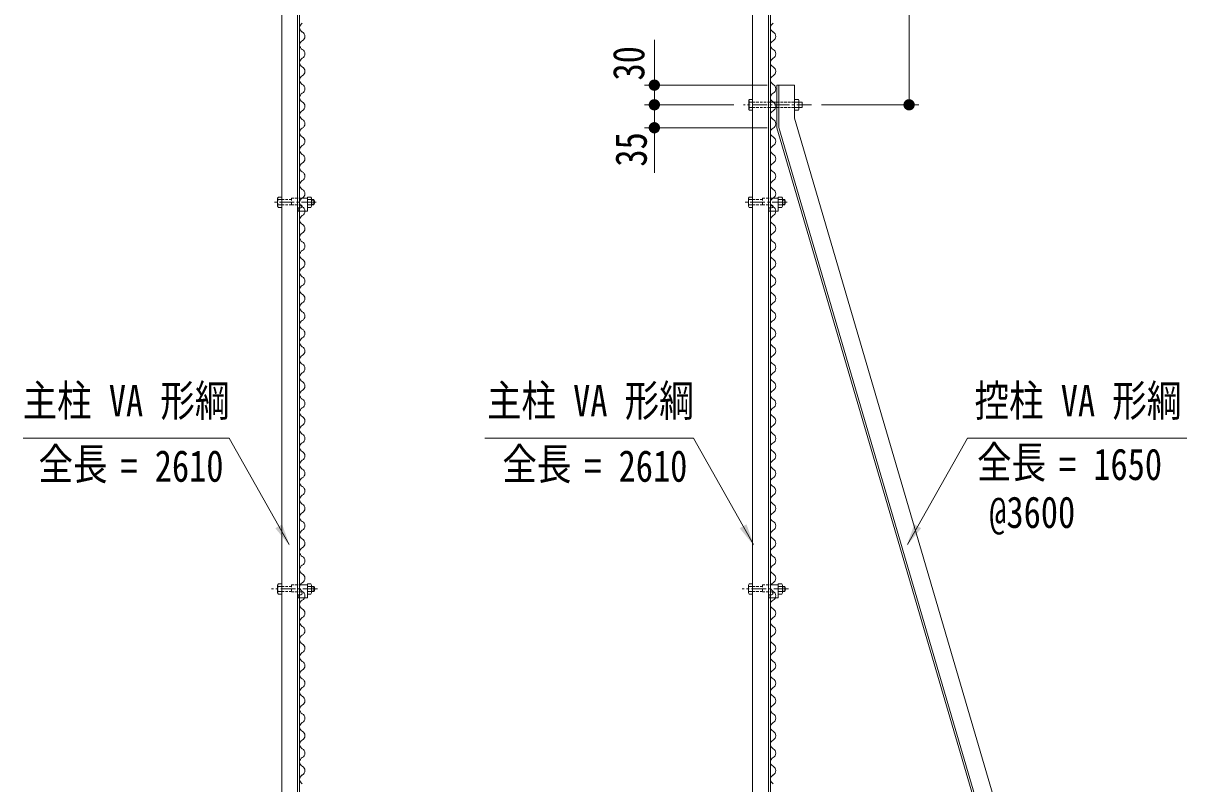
# Model space of a CAD drawing. Units: millimetres, scale not verified. Extents: x -4455 to 4455, y -3150 to 3150.
# Drawn here: x -381 to 1393, y 171 to 1331 of the extents above; entities that cross this region are included whole.
import ezdxf
from ezdxf.enums import TextEntityAlignment as Align

# ---------------------------------------------------------------- set-up
doc = ezdxf.new("R2010")
doc.units = ezdxf.units.MM
doc.header["$LTSCALE"] = 30
doc.linetypes.add('USER1', pattern=[1.125, 0.75, -0.125, 0.125, -0.125])
doc.linetypes.add('USER3', pattern=[0.1875, 0.125, -0.0625])
for name, color, linetype, lineweight in [('0-0_D-STR-TXT', 3, 'Continuous', 13), ('0-1_D-BMK', 2, 'USER1', 13), ('0-3_D-STR1', 1, 'Continuous', 18), ('0-6_D-STR3', 3, 'Continuous', 13), ('0-8_D-STR2', 2, 'Continuous', 13), ('0-9_D-STR-DIM', 1, 'Continuous', 18), ('0-A_SUNPOU', 1, 'Continuous', 18), ('1-1_7詳細', 3, 'Continuous', 18)]:
    doc.layers.add(name, color=color, linetype=linetype, lineweight=lineweight)
doc.styles.add('ＭＳ ゴシック', font='')
doc.styles.get('ＭＳ ゴシック').set_extended_font_data('MS Gothic')

# ---------------------------------------------------------------- blocks, each defined once
blk = doc.blocks.new('M1')
at = {"layer": '0-A_SUNPOU'}
blk.add_line((-7.5, 0), (-57.86, 0), dxfattribs=at)
for points in [[(0, 0), (-7.5, 0), (-7.44, 0.94)], [(0, 0), (-7.44, -0.94), (-7.5, 0)], [(0, 0), (-7.44, 0.94), (-7.26, 1.87)], [(0, 0), (-7.26, -1.87), (-7.44, -0.94)], [(0, 0), (-7.26, 1.87), (-6.97, 2.76)], [(0, 0), (-6.97, -2.76), (-7.26, -1.87)], [(0, 0), (-6.97, 2.76), (-6.57, 3.61)], [(0, 0), (-6.57, -3.61), (-6.97, -2.76)], [(0, 0), (-6.57, 3.61), (-6.07, 4.41)], [(0, 0), (-6.07, -4.41), (-6.57, -3.61)], [(0, 0), (-6.07, 4.41), (-5.47, 5.13)], [(0, 0), (-5.47, -5.13), (-6.07, -4.41)], [(0, 0), (-5.47, 5.13), (-4.78, 5.78)], [(0, 0), (-4.78, -5.78), (-5.47, -5.13)], [(0, 0), (-4.78, 5.78), (-4.02, 6.33)], [(0, 0), (-4.02, -6.33), (-4.78, -5.78)], [(0, 0), (-4.02, 6.33), (-3.19, 6.79)], [(0, 0), (-3.19, -6.79), (-4.02, -6.33)], [(0, 0), (-3.19, 6.79), (-2.32, 7.13)], [(0, 0), (-2.32, -7.13), (-3.19, -6.79)], [(0, 0), (-2.32, 7.13), (-1.41, 7.37)], [(0, 0), (-1.41, -7.37), (-2.32, -7.13)], [(0, 0), (-1.41, 7.37), (-0.47, 7.49)], [(0, 0), (-0.47, -7.49), (-1.41, -7.37)], [(0, 0), (-0.47, 7.49), (0.47, 7.49)], [(0, 0), (0.47, -7.49), (-0.47, -7.49)], [(0, 0), (0.47, 7.49), (1.41, 7.37)], [(0, 0), (1.41, 7.37), (2.32, 7.13)], [(0, 0), (2.32, 7.13), (3.19, 6.79)], [(0, 0), (3.19, 6.79), (4.02, 6.33)], [(0, 0), (4.02, 6.33), (4.78, 5.78)], [(0, 0), (4.78, 5.78), (5.47, 5.13)], [(0, 0), (5.47, 5.13), (6.07, 4.41)], [(0, 0), (6.07, 4.41), (6.57, 3.61)], [(0, 0), (6.57, 3.61), (6.97, 2.76)], [(0, 0), (6.97, 2.76), (7.26, 1.87)], [(0, 0), (7.26, 1.87), (7.44, 0.94)], [(0, 0), (7.44, 0.94), (7.5, 0)], [(0, 0), (1.41, -7.37), (0.47, -7.49)], [(0, 0), (2.32, -7.13), (1.41, -7.37)], [(0, 0), (3.19, -6.79), (2.32, -7.13)], [(0, 0), (4.02, -6.33), (3.19, -6.79)], [(0, 0), (4.78, -5.78), (4.02, -6.33)], [(0, 0), (5.47, -5.13), (4.78, -5.78)], [(0, 0), (6.07, -4.41), (5.47, -5.13)], [(0, 0), (6.57, -3.61), (6.07, -4.41)], [(0, 0), (6.97, -2.76), (6.57, -3.61)], [(0, 0), (7.26, -1.87), (6.97, -2.76)], [(0, 0), (7.44, -0.94), (7.26, -1.87)], [(0, 0), (7.5, 0), (7.44, -0.94)]]:
    blk.add_solid(points, dxfattribs=at)

msp = doc.modelspace()

# ---------------------------------------------------------------- linework, layer by layer
at = {"layer": '0-0_D-STR-TXT'}
for points in [[(-381.05, 698.43), (-67.19, 698.43), (24.27, 536.08)], [(322.49, 698.43), (640.77, 698.43), (732.23, 536.08)], [(1392.86, 698.43), (1058.38, 698.43), (966.91, 536.08)]]:
    msp.add_lwpolyline(points, dxfattribs=at)
for points in [[(25.4, 534.07), (3.25, 561.19), (13.69, 567.07)], [(733.36, 534.07), (711.21, 561.19), (721.65, 567.07)], [(965.78, 534.07), (977.5, 567.07), (987.94, 561.19)]]:
    msp.add_solid(points, dxfattribs=at)
at = {"layer": '0-1_D-BMK'}
for p, q in [((820.81, 1207.01), (717.11, 1207.01)), ((65.65, 1058.44), (1.08, 1058.44)), ((783.49, 1058.44), (718.92, 1058.44)), ((67.78, 468.44), (-2.71, 468.44)), ((785.62, 468.44), (715.13, 468.44))]:
    msp.add_line(p, q, dxfattribs=at)
at = {"layer": '0-3_D-STR1'}
for p, q in [((13.16, 1707.99), (13.16, -457.99)), ((731, 1707.99), (731, -457.99)), ((37.16, 1702.67), (37.16, -457.99)), ((40.16, 1702.01), (40.16, -157.99)), ((755, 1702.67), (755, -457.99)), ((758, 1702.01), (758, -457.99)), ((795, 1237.01), (768, 1237.01)), ((768, 1237.01), (768, 1172.01)), ((771, 1237.01), (771, 1172.44)), ((795, 1237.01), (795, 1186.55)), ((768, 1172.01), (1158, -157.99)), ((771, 1172.44), (1161, -157.56)), ((795, 1186.55), (1185, -143.45))]:
    msp.add_line(p, q, dxfattribs=at)
at = {"layer": '0-6_D-STR3'}
for p, q in [((725.4, 1213.94), (726.02, 1215.01)), ((725.4, 1200.08), (725.4, 1213.94)), ((731, 1215.01), (726.02, 1215.01)), ((731, 1211.01), (726.02, 1211.01)), ((731, 1199.01), (731, 1215.01)), ((758, 1211.01), (768, 1211.01)), ((795, 1199.01), (795, 1215.01)), ((795, 1215.01), (800.78, 1215.01)), ((795, 1211.01), (800.78, 1211.01)), ((801.4, 1213.94), (800.78, 1215.01)), ((801.4, 1200.08), (801.4, 1213.94)), ((806.47, 1211.01), (801.4, 1211.01)), ((806.47, 1203.01), (806.47, 1211.01)), ((725.4, 1200.08), (726.02, 1199.01)), ((731, 1203.01), (726.02, 1203.01)), ((731, 1199.01), (726.02, 1199.01)), ((758, 1203.01), (768, 1203.01)), ((795, 1203.01), (800.78, 1203.01)), ((795, 1199.01), (800.78, 1199.01)), ((801.4, 1200.08), (800.78, 1199.01)), ((806.47, 1203.01), (801.4, 1203.01)), ((6.76, 1064.36), (7.87, 1066.28)), ((6.76, 1052.52), (6.76, 1064.36)), ((7.87, 1066.28), (13.16, 1066.28)), ((13.16, 1050.6), (13.16, 1066.28)), ((40.16, 1064.76), (52.23, 1064.76)), ((52.23, 1050.6), (52.23, 1066.28)), ((52.23, 1064.76), (52.23, 1044.76)), ((58.63, 1052.52), (58.63, 1064.36)), ((724.6, 1064.36), (725.71, 1066.28)), ((724.6, 1052.52), (724.6, 1064.36)), ((725.71, 1066.28), (731, 1066.28)), ((731, 1050.6), (731, 1066.28)), ((758, 1064.76), (770.07, 1064.76)), ((770.07, 1050.6), (770.07, 1066.28)), ((770.07, 1064.76), (770.07, 1044.76)), ((776.47, 1052.52), (776.47, 1064.36)), ((6.76, 1052.52), (7.87, 1050.6)), ((7.44, 1062.44), (13.16, 1062.44)), ((7.44, 1054.44), (13.16, 1054.44)), ((7.87, 1050.6), (13.16, 1050.6)), ((38.03, 1049.76), (41.98, 1049.76)), ((40.16, 1054.26), (41.98, 1054.26)), ((57.94, 1062.44), (52.23, 1062.44)), ((57.94, 1054.44), (52.23, 1054.44)), ((57.52, 1050.6), (52.23, 1050.6)), ((58.63, 1052.52), (57.52, 1050.6)), ((58.63, 1062.44), (62.18, 1062.44)), ((58.63, 1054.44), (62.18, 1054.44)), ((62.18, 1054.44), (62.18, 1062.44)), ((724.6, 1052.52), (725.71, 1050.6)), ((725.28, 1062.44), (731, 1062.44)), ((725.28, 1054.44), (731, 1054.44)), ((725.71, 1050.6), (731, 1050.6)), ((755.87, 1049.76), (759.82, 1049.76)), ((758, 1054.26), (759.82, 1054.26)), ((775.78, 1062.44), (770.07, 1062.44)), ((775.78, 1054.44), (770.07, 1054.44)), ((775.36, 1050.6), (770.07, 1050.6)), ((776.47, 1052.52), (775.36, 1050.6)), ((776.47, 1062.44), (780.02, 1062.44)), ((776.47, 1054.44), (780.02, 1054.44)), ((780.02, 1054.44), (780.02, 1062.44)), ((38.03, 1044.76), (52.23, 1044.76)), ((755.87, 1044.76), (770.07, 1044.76)), ((6.76, 474.36), (7.87, 476.28)), ((6.76, 462.52), (6.76, 474.36)), ((6.76, 462.52), (7.87, 460.6)), ((7.44, 472.44), (13.16, 472.44)), ((7.44, 464.44), (13.16, 464.44)), ((7.87, 476.28), (13.16, 476.28)), ((13.16, 460.6), (13.16, 476.28)), ((40.16, 474.76), (52.23, 474.76)), ((40.16, 464.26), (41.98, 464.26)), ((52.23, 460.6), (52.23, 476.28)), ((52.23, 474.76), (52.23, 454.76)), ((57.94, 472.44), (52.23, 472.44)), ((57.94, 464.44), (52.23, 464.44)), ((58.63, 462.52), (57.52, 460.6)), ((58.63, 462.52), (58.63, 474.36)), ((58.63, 472.44), (62.18, 472.44)), ((58.63, 464.44), (62.18, 464.44)), ((62.18, 464.44), (62.18, 472.44)), ((724.6, 474.36), (725.71, 476.28)), ((724.6, 462.52), (724.6, 474.36)), ((724.6, 462.52), (725.71, 460.6)), ((725.28, 472.44), (731, 472.44)), ((725.28, 464.44), (731, 464.44)), ((725.71, 476.28), (731, 476.28)), ((731, 460.6), (731, 476.28)), ((758, 474.76), (770.07, 474.76)), ((758, 464.26), (759.82, 464.26)), ((770.07, 460.6), (770.07, 476.28)), ((770.07, 474.76), (770.07, 454.76)), ((775.78, 472.44), (770.07, 472.44)), ((775.78, 464.44), (770.07, 464.44)), ((776.47, 462.52), (775.36, 460.6)), ((776.47, 462.52), (776.47, 474.36)), ((776.47, 472.44), (780.02, 472.44)), ((776.47, 464.44), (780.02, 464.44)), ((780.02, 464.44), (780.02, 472.44)), ((7.87, 460.6), (13.16, 460.6)), ((38.03, 459.76), (41.98, 459.76)), ((38.03, 454.76), (52.23, 454.76)), ((57.52, 460.6), (52.23, 460.6)), ((725.71, 460.6), (731, 460.6)), ((755.87, 459.76), (759.82, 459.76)), ((755.87, 454.76), (770.07, 454.76)), ((775.36, 460.6), (770.07, 460.6))]:
    msp.add_line(p, q, dxfattribs=at)
at = {"layer": '0-6_D-STR3', "color": 1, "linetype": 'USER3'}
for p, q in [((731, 1211.01), (758, 1211.01)), ((768, 1211.01), (795, 1211.01)), ((731, 1203.01), (758, 1203.01)), ((768, 1203.01), (795, 1203.01)), ((28.03, 1064.76), (28.03, 1054.26)), ((28.03, 1064.76), (40.16, 1064.76)), ((745.87, 1064.76), (745.87, 1054.26)), ((745.87, 1064.76), (758, 1064.76)), ((13.16, 1062.44), (28.03, 1062.44)), ((13.16, 1054.44), (28.03, 1054.44)), ((28.03, 1054.26), (40.16, 1054.26)), ((38.03, 1049.76), (38.03, 1044.76)), ((731, 1062.44), (745.87, 1062.44)), ((731, 1054.44), (745.87, 1054.44)), ((745.87, 1054.26), (758, 1054.26)), ((755.87, 1049.76), (755.87, 1044.76)), ((13.16, 472.44), (28.03, 472.44)), ((13.16, 464.44), (28.03, 464.44)), ((28.03, 474.76), (28.03, 464.26)), ((28.03, 474.76), (40.16, 474.76)), ((28.03, 464.26), (40.16, 464.26)), ((731, 472.44), (745.87, 472.44)), ((731, 464.44), (745.87, 464.44)), ((745.87, 474.76), (745.87, 464.26)), ((745.87, 474.76), (758, 474.76)), ((745.87, 464.26), (758, 464.26)), ((38.03, 459.76), (38.03, 454.76)), ((755.87, 459.76), (755.87, 454.76))]:
    msp.add_line(p, q, dxfattribs=at)
at = {"layer": '0-6_D-STR3', "color": 1}
for p, q in [((58.63, 1061.64), (62.58, 1061.64)), ((58.63, 1055.24), (62.58, 1055.24)), ((776.47, 1061.64), (780.42, 1061.64)), ((776.47, 1055.24), (780.42, 1055.24)), ((58.63, 471.64), (62.58, 471.64)), ((58.63, 465.24), (62.58, 465.24)), ((776.47, 471.64), (780.42, 471.64)), ((776.47, 465.24), (780.42, 465.24))]:
    msp.add_line(p, q, dxfattribs=at)
at = {"layer": '0-6_D-STR3'}
for points in [[(58.63, 1064.36), (57.52, 1066.28), (52.23, 1066.28)], [(776.47, 1064.36), (775.36, 1066.28), (770.07, 1066.28)], [(58.63, 474.36), (57.52, 476.28), (52.23, 476.28)], [(776.47, 474.36), (775.36, 476.28), (770.07, 476.28)]]:
    msp.add_lwpolyline(points, dxfattribs=at)
for centre, radius, start, end in [((732.63, 1213.94), 7.23, 179.99992, 203.88486), ((738.59, 1207.01), 13.19, 162.35463, 197.65355), ((794.17, 1213.94), 7.23, 336.12625, 0), ((788.15, 1207.01), 13.25, 342.41266, 17.55417), ((732.63, 1200.08), 7.23, 156.1122, 179.99992), ((794.17, 1200.08), 7.23, 0, 23.88957), ((9.79, 1064.36), 3.03, 180, 219.3382), ((55.6, 1064.36), 3.03, 320.6618, 0), ((727.63, 1064.36), 3.03, 180, 219.3382), ((773.44, 1064.36), 3.03, 320.6618, 0), ((18.76, 1058.44), 12, 160.52878, 199.47122), ((9.79, 1052.52), 3.03, 140.6618, 180), ((41.98, 1052.01), 2.25, 270, 90), ((46.63, 1058.44), 12, 340.52878, 19.47122), ((55.6, 1052.52), 3.03, 0, 39.3382), ((55.25, 1058.44), 8, 330, 30), ((736.6, 1058.44), 12, 160.52878, 199.47122), ((727.63, 1052.52), 3.03, 140.6618, 180), ((759.82, 1052.01), 2.25, 270, 90), ((764.47, 1058.44), 12, 340.52878, 19.47122), ((773.44, 1052.52), 3.03, 0, 39.3382), ((773.09, 1058.44), 8, 330, 30), ((9.79, 474.36), 3.03, 180, 219.3382), ((18.76, 468.44), 12, 160.52878, 199.47122), ((9.79, 462.52), 3.03, 140.6618, 180), ((41.98, 462.01), 2.25, 270, 90), ((55.6, 474.36), 3.03, 320.6618, 0), ((46.63, 468.44), 12, 340.52878, 19.47122), ((55.6, 462.52), 3.03, 0, 39.3382), ((55.25, 468.44), 8, 330, 30), ((727.63, 474.36), 3.03, 180, 219.3382), ((736.6, 468.44), 12, 160.52878, 199.47122), ((727.63, 462.52), 3.03, 140.6618, 180), ((759.82, 462.01), 2.25, 270, 90), ((773.44, 474.36), 3.03, 320.6618, 0), ((764.47, 468.44), 12, 340.52878, 19.47122), ((773.44, 462.52), 3.03, 0, 39.3382), ((773.09, 468.44), 8, 330, 30)]:
    msp.add_arc(centre, radius, start, end, dxfattribs=at)
at = {"layer": '0-8_D-STR2'}
for centre, start, end in [((47.91, 1324.71), 118.07249, 241.92751), ((765.75, 1324.71), 118.07249, 241.92751), ((40.8, 1311.38), 298.07249, 61.92751), ((758.64, 1311.38), 298.07249, 61.92751), ((47.91, 1298.05), 118.07249, 241.92751), ((765.75, 1298.05), 118.07249, 241.92751), ((47.91, 1271.38), 118.07249, 241.92751), ((40.8, 1284.71), 298.07249, 61.92751), ((765.75, 1271.38), 118.07249, 241.92751), ((758.64, 1284.71), 298.07249, 61.92751), ((40.8, 1258.05), 298.07249, 61.92751), ((758.64, 1258.05), 298.07249, 61.92751), ((47.91, 1244.71), 118.07249, 241.92751), ((765.75, 1244.71), 118.07249, 241.92751), ((47.91, 1218.05), 118.07249, 241.92751), ((40.8, 1231.38), 298.07249, 61.92751), ((765.75, 1218.05), 118.07249, 241.92751), ((758.64, 1231.38), 298.07249, 61.92751), ((40.8, 1204.71), 298.07249, 61.92751), ((758.64, 1204.71), 298.07249, 61.92751), ((47.91, 1191.38), 118.07249, 241.92751), ((765.75, 1191.38), 118.07249, 241.92751), ((47.91, 1164.71), 118.07249, 241.92751), ((40.8, 1178.05), 298.07249, 61.92751), ((765.75, 1164.71), 118.07249, 241.92751), ((758.64, 1178.05), 298.07249, 61.92751), ((40.8, 1151.38), 298.07249, 61.92751), ((758.64, 1151.38), 298.07249, 61.92751), ((47.91, 1138.05), 118.07249, 241.92751), ((765.75, 1138.05), 118.07249, 241.92751), ((47.91, 1111.38), 118.07249, 241.92751), ((40.8, 1124.71), 298.07249, 61.92751), ((765.75, 1111.38), 118.07249, 241.92751), ((758.64, 1124.71), 298.07249, 61.92751), ((40.8, 1098.05), 298.07249, 61.92751), ((758.64, 1098.05), 298.07249, 61.92751), ((47.91, 1084.71), 118.07249, 241.92751), ((765.75, 1084.71), 118.07249, 241.92751), ((47.91, 1058.05), 118.07249, 241.92751), ((40.8, 1071.38), 298.07249, 61.92751), ((765.75, 1058.05), 118.07249, 241.92751), ((758.64, 1071.38), 298.07249, 61.92751), ((40.8, 1044.71), 298.07249, 61.92751), ((758.64, 1044.71), 298.07249, 61.92751), ((47.91, 1031.38), 118.07249, 241.92751), ((765.75, 1031.38), 118.07249, 241.92751), ((47.91, 1004.71), 118.07249, 241.92751), ((40.8, 1018.05), 298.07249, 61.92751), ((765.75, 1004.71), 118.07249, 241.92751), ((758.64, 1018.05), 298.07249, 61.92751), ((40.8, 991.38), 298.07249, 61.92751), ((758.64, 991.38), 298.07249, 61.92751), ((47.91, 978.05), 118.07249, 241.92751), ((765.75, 978.05), 118.07249, 241.92751), ((47.91, 951.38), 118.07249, 241.92751), ((40.8, 964.71), 298.07249, 61.92751), ((765.75, 951.38), 118.07249, 241.92751), ((758.64, 964.71), 298.07249, 61.92751), ((40.8, 938.05), 298.07249, 61.92751), ((758.64, 938.05), 298.07249, 61.92751), ((47.91, 924.71), 118.07249, 241.92751), ((765.75, 924.71), 118.07249, 241.92751), ((47.91, 898.05), 118.07249, 241.92751), ((40.8, 911.38), 298.07249, 61.92751), ((765.75, 898.05), 118.07249, 241.92751), ((758.64, 911.38), 298.07249, 61.92751), ((40.8, 884.71), 298.07249, 61.92751), ((758.64, 884.71), 298.07249, 61.92751), ((47.91, 871.38), 118.07249, 241.92751), ((765.75, 871.38), 118.07249, 241.92751), ((40.8, 858.05), 298.07249, 61.92751), ((758.64, 858.05), 298.07249, 61.92751), ((47.91, 844.71), 118.07249, 241.92751), ((40.8, 831.38), 298.07249, 61.92751), ((765.75, 844.71), 118.07249, 241.92751), ((758.64, 831.38), 298.07249, 61.92751), ((47.91, 818.05), 118.07249, 241.92751), ((765.75, 818.05), 118.07249, 241.92751), ((40.8, 804.71), 298.07249, 61.92751), ((758.64, 804.71), 298.07249, 61.92751), ((47.91, 791.38), 118.07249, 241.92751), ((40.8, 778.05), 298.07249, 61.92751), ((765.75, 791.38), 118.07249, 241.92751), ((758.64, 778.05), 298.07249, 61.92751), ((47.91, 764.71), 118.07249, 241.92751), ((765.75, 764.71), 118.07249, 241.92751), ((40.8, 751.38), 298.07249, 61.92751), ((758.64, 751.38), 298.07249, 61.92751), ((47.91, 738.05), 118.07249, 241.92751), ((40.8, 724.71), 298.07249, 61.92751), ((765.75, 738.05), 118.07249, 241.92751), ((758.64, 724.71), 298.07249, 61.92751), ((47.91, 711.38), 118.07249, 241.92751), ((765.75, 711.38), 118.07249, 241.92751), ((40.8, 698.05), 298.07249, 61.92751), ((758.64, 698.05), 298.07249, 61.92751), ((47.91, 684.71), 118.07249, 241.92751), ((40.8, 671.38), 298.07249, 61.92751), ((765.75, 684.71), 118.07249, 241.92751), ((758.64, 671.38), 298.07249, 61.92751), ((47.91, 658.05), 118.07249, 241.92751), ((765.75, 658.05), 118.07249, 241.92751), ((40.8, 644.71), 298.07249, 61.92751), ((758.64, 644.71), 298.07249, 61.92751), ((47.91, 631.38), 118.07249, 241.92751), ((40.8, 618.05), 298.07249, 61.92751), ((765.75, 631.38), 118.07249, 241.92751), ((758.64, 618.05), 298.07249, 61.92751), ((47.91, 604.71), 118.07249, 241.92751), ((765.75, 604.71), 118.07249, 241.92751), ((40.8, 591.38), 298.07249, 61.92751), ((758.64, 591.38), 298.07249, 61.92751), ((47.91, 578.05), 118.07249, 241.92751), ((40.8, 564.71), 298.07249, 61.92751), ((765.75, 578.05), 118.07249, 241.92751), ((758.64, 564.71), 298.07249, 61.92751), ((47.91, 551.38), 118.07249, 241.92751), ((765.75, 551.38), 118.07249, 241.92751), ((40.8, 538.05), 298.07249, 61.92751), ((758.64, 538.05), 298.07249, 61.92751), ((47.91, 524.71), 118.07249, 241.92751), ((40.8, 511.38), 298.07249, 61.92751), ((765.75, 524.71), 118.07249, 241.92751), ((758.64, 511.38), 298.07249, 61.92751), ((47.91, 498.05), 118.07249, 241.92751), ((765.75, 498.05), 118.07249, 241.92751), ((40.8, 484.71), 298.07249, 61.92751), ((758.64, 484.71), 298.07249, 61.92751), ((47.91, 471.38), 118.07249, 241.92751), ((40.8, 458.05), 298.07249, 61.92751), ((765.75, 471.38), 118.07249, 241.92751), ((758.64, 458.05), 298.07249, 61.92751), ((47.91, 444.71), 118.07249, 241.92751), ((765.75, 444.71), 118.07249, 241.92751), ((40.8, 431.38), 298.07249, 61.92751), ((758.64, 431.38), 298.07249, 61.92751), ((47.91, 418.05), 118.07249, 241.92751), ((40.8, 404.71), 298.07249, 61.92751), ((765.75, 418.05), 118.07249, 241.92751), ((758.64, 404.71), 298.07249, 61.92751), ((47.91, 391.38), 118.07249, 241.92751), ((765.75, 391.38), 118.07249, 241.92751), ((40.8, 378.05), 298.07249, 61.92751), ((758.64, 378.05), 298.07249, 61.92751), ((47.91, 364.71), 118.07249, 241.92751), ((40.8, 351.38), 298.07249, 61.92751), ((765.75, 364.71), 118.07249, 241.92751), ((758.64, 351.38), 298.07249, 61.92751), ((47.91, 338.05), 118.07249, 241.92751), ((765.75, 338.05), 118.07249, 241.92751), ((40.8, 324.71), 298.07249, 61.92751), ((758.64, 324.71), 298.07249, 61.92751), ((47.91, 311.38), 118.07249, 241.92751), ((40.8, 298.05), 298.07249, 61.92751), ((765.75, 311.38), 118.07249, 241.92751), ((758.64, 298.05), 298.07249, 61.92751), ((47.91, 284.71), 118.07249, 241.92751), ((765.75, 284.71), 118.07249, 241.92751), ((40.8, 271.38), 298.07249, 61.92751), ((758.64, 271.38), 298.07249, 61.92751), ((47.91, 258.05), 118.07249, 241.92751), ((40.8, 244.71), 298.07249, 61.92751), ((765.75, 258.05), 118.07249, 241.92751), ((758.64, 244.71), 298.07249, 61.92751), ((47.91, 231.38), 118.07249, 241.92751), ((765.75, 231.38), 118.07249, 241.92751), ((40.8, 218.05), 298.07249, 61.92751), ((758.64, 218.05), 298.07249, 61.92751), ((47.91, 204.71), 118.07249, 241.92751), ((40.8, 191.38), 298.07249, 61.92751), ((765.75, 204.71), 118.07249, 241.92751), ((758.64, 191.38), 298.07249, 61.92751), ((47.91, 178.05), 118.07249, 241.92751), ((765.75, 178.05), 118.07249, 241.92751)]:
    msp.add_arc(centre, 7.56, start, end, dxfattribs=at)
at = {"layer": '0-9_D-STR-DIM'}
for p, q in [((969.55, 1667.51), (969.55, 1241.51)), ((581.15, 1271.51), (581.15, 1306.01)), ((581.15, 1241.51), (581.15, 1276.01)), ((753, 1237.01), (566.15, 1237.01)), ((581.15, 1237.01), (581.15, 1207.01)), ((702.11, 1207.01), (566.15, 1207.01)), ((702.11, 1207.01), (566.15, 1207.01)), ((581.15, 1207.01), (581.15, 1172.01)), ((835.81, 1207.01), (984.55, 1207.01)), ((753, 1172.01), (566.15, 1172.01)), ((581.15, 1172.51), (581.15, 1138.01)), ((581.15, 1137.51), (581.15, 1103.01))]:
    msp.add_line(p, q, dxfattribs=at)
at = {"layer": '1-1_7詳細', "color": 7, "lineweight": 9}
for p, q in [((40.16, 459.76), (40.16, 454.76)), ((758, 459.76), (758, 454.76))]:
    msp.add_line(p, q, dxfattribs=at)

# ---------------------------------------------------------------- block references
at = {"layer": '0-9_D-STR-DIM', "xscale": 1.15, "yscale": 1.15}
for p, rotation in [((581.15, 1237.01), 270), ((581.15, 1207.01), 270), ((969.55, 1207.01), 270), ((581.15, 1207.01), 90), ((581.15, 1172.01), 90)]:
    msp.add_blockref('M1', p, dxfattribs=dict(at, rotation=rotation))

# ---------------------------------------------------------------- texts
at = {"layer": '0-0_D-STR-TXT', "style": 'ＭＳ ゴシック', "width": 0.8}
for s, p in [('主柱 VA 形綱', (-381.97, 717.23)), ('主柱 VA 形綱', (325.98, 717.23)), ('控柱 VA 形綱', (1069.45, 717.23)), ('全長', (1073.22, 623.16)), ('全長', (-357.78, 620.54)), ('= 2610', (-233.05, 617.57)), ('全長', (349.47, 620.54)), ('= 2610', (474.2, 617.57)), ('= 1650', (1197.96, 620.18)), ('@3600', (1091.75, 547.07))]:
    msp.add_text(s, height=48.17, dxfattribs=at).set_placement(p, align=Align.BOTTOM_LEFT)
at = {"layer": '0-9_D-STR-DIM', "color": 3, "style": 'ＭＳ ゴシック', "width": 0.8}
for s, p in [('30', (580.36, 1244.05)), ('35', (584.03, 1112.68))]:
    msp.add_text(s, height=48.17, rotation=90, dxfattribs=at).set_placement(p, align=Align.BOTTOM_LEFT)

doc.saveas('drawing.dxf')
